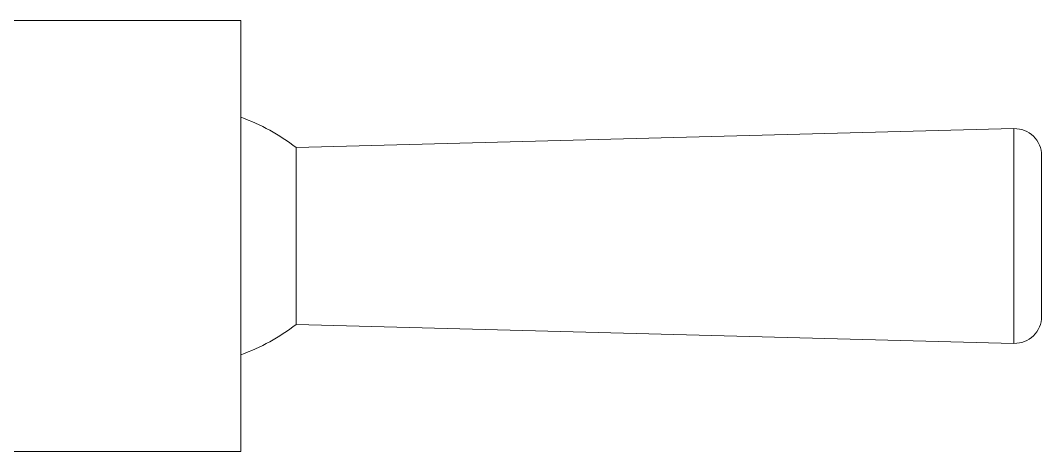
# Model space of a CAD drawing. Header units: metres. Extents: x 78 to 178, y -74 to 157.
# Drawn here: x 119.113 to 119.1957, y -58.6565 to -58.6216 of the extents above; entities that cross this region are included whole.
import ezdxf

# ---------------------------------------------------------------- set-up
doc = ezdxf.new("R2010")
doc.units = ezdxf.units.M
doc.layers.add('01_Fina', color=252, linetype='Continuous', lineweight=15)

# ---------------------------------------------------------------- blocks, each defined once
blk = doc.blocks.new('110-32-frente')
at = {"layer": '01_Fina', "linetype": 'Continuous', "lineweight": 5}
for p, q in [((7.810715557537947, 3.585091328937938), (7.830363557537942, 3.585091328937938)), ((7.830363557537942, 3.550147328937939), (7.830363557537942, 3.585091328937938)), ((7.834830757537942, 3.574787328937937), (7.892936484396095, 3.57632256980689)), ((7.892936484396095, 3.558916088068983), (7.892936484396095, 3.57632256980689)), ((7.834830757537942, 3.560451328937936), (7.834830757537942, 3.574787328937937)), ((7.895169957537946, 3.561091328937937), (7.895169957537946, 3.574147328937936)), ((7.834830757537942, 3.560451328937936), (7.892936484396095, 3.558916088068983)), ((7.810715557537947, 3.550147328937939), (7.830363557537942, 3.550147328937939))]:
    blk.add_line(p, q, dxfattribs=at)
for centre, radius, start, end in [((7.824594500488777, 3.561474025719601), 0.0167935999999998, 52.44424076723617, 69.90808837350905), ((7.892993957537946, 3.574147328937936), 0.002176, 0, 91.51348871821943), ((7.892993957537946, 3.561091328937937), 0.002176, 268.4865112817806, 0), ((7.824594500488777, 3.573764632156272), 0.0167935999999998, 290.091911626491, 307.5557592327635)]:
    blk.add_arc(centre, radius, start, end, dxfattribs=at)

msp = doc.modelspace()

# ---------------------------------------------------------------- block references
msp.add_blockref('110-32-frente', (111.3005286270966, -62.20667496279316))

doc.saveas('drawing.dxf')
